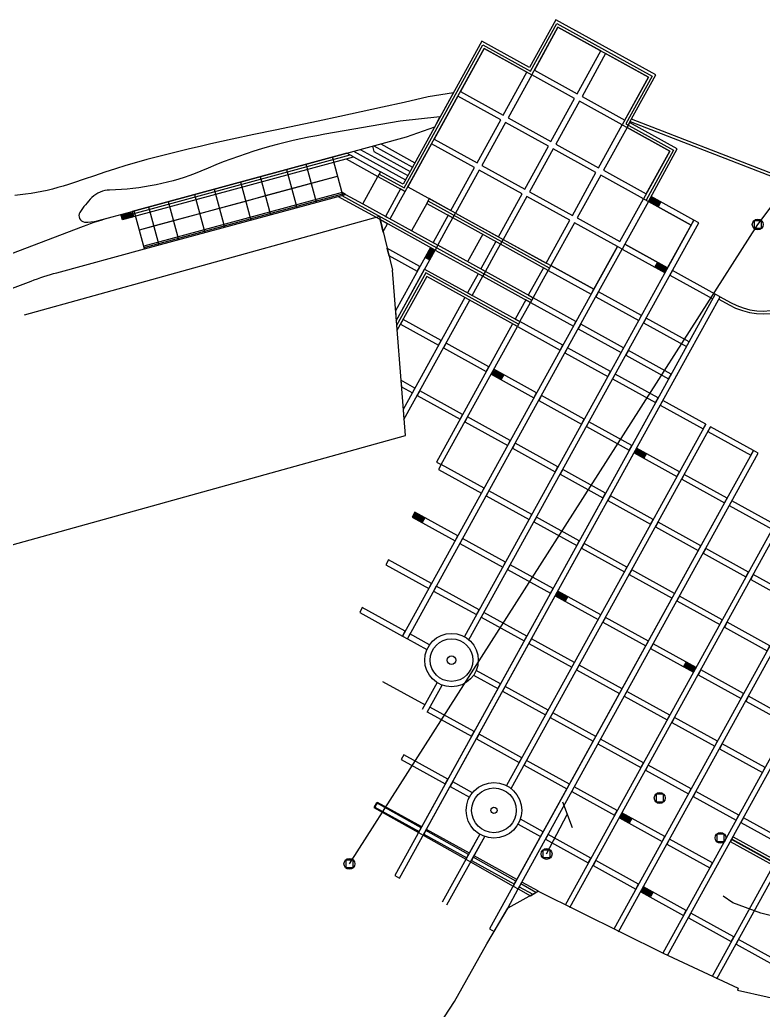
# Model space of a CAD drawing. Header units: millimetres. Extents: x 236045 to 237212, y 140405 to 140644.
# Drawn here: x 236108.5 to 236163.1, y 140560.9 to 140633.7 of the extents above; entities that cross this region are included whole.
import ezdxf

# ---------------------------------------------------------------- set-up
doc = ezdxf.new("R2010")
doc.units = ezdxf.units.MM
for name, color, linetype in [('G - Axe', 1, 'Continuous'), ('G - Div 2 - Axes murs', 231, 'Continuous'), ('G - Div 2 - Escalier', 6, 'Continuous'), ('G - Div 2 - Espace vert', 54, 'Continuous'), ('G - Div 2 - Lignes darètes', 7, 'Continuous'), ('G - Div 2 - Limite revêtement', 7, 'Continuous'), ('G - Div 2 - Mur', 1, 'Continuous'), ('G - Div 2 - Mur anti-crue', 14, 'Continuous'), ('G - Div 2 - Pot de fleurs', 31, 'Continuous'), ('G - Div 2 - Sol', 235, 'Continuous'), ('G - Impétrants - Avaloir', 4, 'Continuous'), ('G - Impétrants - CV existante', 7, 'Continuous'), ('G - Impétrants - Egout supposé', 235, 'Continuous'), ('G - Impétrants - EU', 22, 'Continuous'), ('G - Texte', 7, 'Continuous'), ('M - Fond de plan', 252, 'Continuous')]:
    doc.layers.add(name, color=color, linetype=linetype)

msp = doc.modelspace()

# ---------------------------------------------------------------- linework, layer by layer
at = {"layer": 'G - Axe'}
msp.add_lwpolyline([(236117.284, 140618.228), (236118.345, 140618.516), (236119.793, 140618.909), (236121.723, 140619.433), (236123.171, 140619.826), (236125.101, 140620.35), (236126.548, 140620.743), (236128.478, 140621.267), (236129.926, 140621.66), (236131.856, 140622.184)], dxfattribs=at)
at = {"layer": 'G - Div 2 - Axes murs'}
for points in [[(236134.912, 140622.328), (236136.751, 140621.314), (236142.545, 140631.823), (236146.048, 140629.892), (236147.979, 140633.394), (236154.985, 140629.532), (236153.054, 140626.029), (236156.557, 140624.098), (236154.529, 140620.42)], [(236116.811, 140619.395), (236132.782, 140623.731)], [(236117.637, 140616.925), (236132.31, 140620.909)], [(236132.158, 140620.764), (236146.131, 140613.059)], [(236147.435, 140615.424), (236138.503, 140620.349)], [(236138.335, 140615.074), (236136.194, 140611.19)], [(236145.166, 140611.308), (236138.335, 140615.074)], [(236188.407, 140558.221), (236160.823, 140573.43)], [(236188.412, 140558.23), (236160.828, 140573.439)]]:
    msp.add_lwpolyline(points, dxfattribs=at)
at = {"layer": 'G - Div 2 - Escalier'}
for points in [[(236134.426, 140624.384), (236134.531, 140623.998)], [(236134.524, 140624.413), (236137.367, 140622.846)], [(236135.026, 140624.547), (236137.541, 140623.161)], [(236133.028, 140624.005), (236136.846, 140621.9)], [(236133.527, 140624.141), (236137.019, 140622.215)], [(236134.531, 140623.998), (236137.193, 140622.53)], [(236132.479, 140623.441), (236134.816, 140622.153)], [(236133.034, 140623.592), (236135.009, 140622.504)]]:
    msp.add_lwpolyline(points, dxfattribs=at)
at = {"layer": 'G - Div 2 - Espace vert'}
msp.add_lwpolyline([(236107.32, 140616.264), (236113.18, 140618.502, -0.024932), (236115.274, 140619.185), (236116.759, 140619.588), (236132.531, 140623.87), (236136.919, 140625.061), (236139, 140625.808), (236140.375, 140628.301), (236138.521, 140628.003), (236136.739, 140627.597), (236135.164, 140627.244), (236133.589, 140626.898), (236132.011, 140626.56), (236130.432, 140626.227), (236127.273, 140625.567), (236125.695, 140625.232), (236124.118, 140624.892), (236122.544, 140624.541), (236121.758, 140624.361), (236120.973, 140624.178), (236120.189, 140623.99), (236119.407, 140623.796), (236118.625, 140623.596), (236117.846, 140623.388), (236117.069, 140623.172), (236116.294, 140622.948), (236115.521, 140622.712), (236114.75, 140622.466), (236113.983, 140622.209), (236113.216, 140621.948), (236112.449, 140621.691), (236112.064, 140621.567), (236111.678, 140621.448), (236111.291, 140621.336), (236110.902, 140621.23), (236110.511, 140621.133), (236110.119, 140621.045), (236109.724, 140620.967), (236109.326, 140620.902), (236108.926, 140620.847), (236108.525, 140620.796), (236108.125, 140620.744)], format="xyb", dxfattribs=at)
msp.add_lwpolyline([(236114.191, 140618.89), (236116.762, 140619.577), (236132.531, 140623.87), (236136.919, 140625.061), (236139, 140625.808), (236139.374, 140626.534), (236136.463, 140626.208), (236130.925, 140625.252, 0.062804), (236121.796, 140622.534, -0.092307), (236115.1, 140621.155, 0.19418), (236113.796, 140620.605, 0.046155), (236112.903, 140619.513, 0.517096), (236113.249, 140618.801, 0.076952)], format="xyb", close=True, dxfattribs=at)
msp.add_lwpolyline([(236114.191, 140618.89), (236116.762, 140619.577), (236132.531, 140623.87), (236136.919, 140625.061), (236139, 140625.808), (236139.374, 140626.534), (236136.463, 140626.208), (236130.925, 140625.252, 0.062804), (236121.796, 140622.534, -0.092307), (236115.1, 140621.155, 0.19418), (236113.796, 140620.605, 0.046155), (236112.903, 140619.513, 0.517096), (236113.249, 140618.801, 0.076952)], format="xyb", close=True, dxfattribs=at)
at = {"layer": 'G - Div 2 - Lignes darètes'}
for points in [[(236130.306, 140620.261), (236129.546, 140623.06)], [(236132.236, 140620.785), (236131.476, 140623.584)], [(236128.099, 140622.667), (236128.858, 140619.868)], [(236124.721, 140621.749), (236125.481, 140618.951)], [(236126.168, 140622.143), (236126.928, 140619.344)], [(236133.705, 140620.139), (236134.816, 140622.153)], [(236121.343, 140620.832), (236122.103, 140618.034)], [(236122.791, 140621.225), (236123.551, 140618.427)], [(236119.413, 140620.308), (236120.173, 140617.51)], [(236138.406, 140620.174), (236137.296, 140618.159)], [(236117.664, 140616.828), (236116.904, 140619.627)], [(236117.965, 140619.915), (236118.725, 140617.117)], [(236142.522, 140617.904), (236141.411, 140615.89)]]:
    msp.add_lwpolyline(points, dxfattribs=at)
at = {"layer": 'G - Div 2 - Limite revêtement'}
msp.add_lwpolyline([(236116.759, 140619.588), (236131.476, 140623.584)], dxfattribs=at)
for points in [[(236048.24, 140586.979), (236051.332, 140588.931), (236051.178, 140589.212), (236054.124, 140590.884), (236060.867, 140594.296, 0.115707), (236064.328, 140597.205, -0.119353), (236067.084, 140599.486), (236072.062, 140601.916), (236077.09, 140604.3), (236090.104, 140609.884), (236094.216, 140611.451), (236107.32, 140616.264), (236113.18, 140618.502, -0.024932), (236115.274, 140619.185), (236116.759, 140619.588), (236116.759, 140619.588)], [(236049.092, 140585.414), (236050.533, 140586.327, -0.021575), (236050.908, 140586.54), (236055.213, 140588.746), (236061.813, 140592.085), (236063.41, 140592.81, 0.141971), (236065.44, 140594.549), (236066.069, 140595.508, -0.134888), (236068.136, 140597.33), (236073.102, 140599.753), (236078.077, 140602.113), (236091.005, 140607.659), (236095.057, 140609.203), (236108.162, 140614.017), (236109.329, 140614.463, -0.024932), (236111.225, 140615.08), (236117.664, 140616.828)]]:
    msp.add_lwpolyline(points, format="xyb", dxfattribs=at)
at = {"layer": 'G - Div 2 - Mur'}
for points in [[(236142.624, 140631.551), (236146.127, 140629.62), (236148.058, 140633.123), (236154.713, 140629.453), (236152.782, 140625.95), (236153.132, 140625.757), (236153.325, 140626.107), (236155.257, 140629.61), (236147.901, 140633.666), (236145.969, 140630.163), (236142.467, 140632.095), (236136.673, 140621.586), (236135.009, 140622.504), (236134.816, 140622.153), (236136.83, 140621.043)], [(236156.285, 140624.019), (236154.354, 140620.516), (236154.704, 140620.323), (236156.828, 140624.176), (236153.325, 140626.107), (236153.132, 140625.757)], [(236133.034, 140623.592), (236132.531, 140623.87), (236116.759, 140619.588), (236116.864, 140619.202)], [(236132.436, 140620.839), (236132.184, 140620.978), (236117.611, 140617.021), (236117.664, 140616.828)], [(236138.406, 140620.174), (236140.333, 140619.111), (236140.526, 140619.462), (236138.599, 140620.524)], [(236140.526, 140619.462), (236144.029, 140617.53), (236143.835, 140617.18), (236140.333, 140619.111)], [(236139.222, 140617.097), (236139.029, 140616.747), (236142.532, 140614.816), (236142.725, 140615.166)], [(236144.029, 140617.53), (236147.531, 140615.599), (236147.338, 140615.249), (236143.835, 140617.18)], [(236146.035, 140612.884), (236146.228, 140613.235), (236142.725, 140615.166), (236142.532, 140614.816)]]:
    msp.add_lwpolyline(points, close=True, dxfattribs=at)
for points in [[(236132.436, 140620.839), (236133.705, 140620.139), (236139.222, 140617.097)], [(236134.713, 140619.127), (236131.88, 140620.688)], [(236139.029, 140616.747), (236134.713, 140619.127)], [(236136.165, 140611.553), (236138.256, 140615.346), (236145.262, 140611.483), (236145.069, 140611.133), (236138.414, 140614.802), (236136.222, 140610.827)], [(236188.316, 140558.055), (236160.731, 140573.264), (236160.924, 140573.614), (236188.509, 140558.405)]]:
    msp.add_lwpolyline(points, dxfattribs=at)
at = {"layer": 'G - Div 2 - Mur anti-crue'}
msp.add_lwpolyline([(236153.373, 140626.194), (236173.609, 140618.35), (236174.516, 140617.694), (236179.831, 140620.685), (236178.723, 140622.24), (236178.56, 140622.124), (236179.539, 140620.75), (236174.529, 140617.931), (236173.705, 140618.527), (236153.47, 140626.37)], dxfattribs=at)
at = {"layer": 'G - Div 2 - Pot de fleurs'}
for points in [[(236142.195, 140586.612, -1), (236138.266, 140586.612, -1)], [(236141.795, 140586.612, -1), (236138.666, 140586.612, -1)], [(236140.548, 140586.612, -1), (236139.912, 140586.612, -1)], [(236145.393, 140575.568, -1), (236141.306, 140575.568, -1)], [(236144.993, 140575.568, -1), (236141.706, 140575.568, -1)], [(236143.583, 140575.568, -1), (236143.116, 140575.568, -1)]]:
    msp.add_lwpolyline(points, format="xyb", close=True, dxfattribs=at)
at = {"layer": 'G - Div 2 - Sol'}
for points in [[(236148.058, 140633.123), (236146.32, 140629.97), (236149.472, 140628.232), (236151.211, 140631.385)], [(236142.624, 140631.551), (236140.886, 140628.399), (236144.038, 140626.66), (236145.776, 140629.813)], [(236151.561, 140631.191), (236149.823, 140628.039), (236152.975, 140626.301), (236154.713, 140629.453)], [(236146.127, 140629.62), (236144.388, 140626.467), (236147.541, 140624.729), (236149.279, 140627.882)], [(236140.692, 140628.048), (236138.954, 140624.896), (236142.107, 140623.158), (236143.845, 140626.31)], [(236149.629, 140627.689), (236147.891, 140624.536), (236151.044, 140622.798), (236152.782, 140625.95)], [(236144.195, 140626.117), (236142.457, 140622.964), (236145.61, 140621.226), (236147.348, 140624.379)], [(236153.132, 140625.757), (236151.394, 140622.605), (236154.547, 140620.866), (236156.285, 140624.019)], [(236138.761, 140624.546), (236137.023, 140621.393), (236140.175, 140619.655), (236141.914, 140622.807)], [(236147.698, 140624.186), (236145.96, 140621.033), (236149.112, 140619.295), (236150.851, 140622.447)], [(236142.264, 140622.614), (236140.526, 140619.462), (236143.678, 140617.723), (236145.417, 140620.876)], [(236151.201, 140622.254), (236149.463, 140619.102), (236152.615, 140617.364), (236154.354, 140620.516)], [(236145.767, 140620.683), (236144.029, 140617.53), (236147.181, 140615.792), (236148.919, 140618.945)], [(236154.704, 140620.323), (236152.966, 140617.17), (236156.118, 140615.432), (236157.856, 140618.585)], [(236157.856, 140618.585), (236158.05, 140618.935), (236154.897, 140620.673), (236154.704, 140620.323)], [(236157.856, 140618.585), (236158.05, 140618.935), (236154.897, 140620.673), (236154.704, 140620.323)], [(236149.27, 140618.751), (236147.531, 140615.599), (236150.684, 140613.861), (236152.422, 140617.013)], [(236149.27, 140618.751), (236147.531, 140615.599), (236150.684, 140613.861), (236152.422, 140617.013)], [(236155.925, 140615.082), (236156.118, 140615.432), (236152.966, 140617.17), (236152.772, 140616.82)], [(236155.925, 140615.082), (236156.118, 140615.432), (236152.966, 140617.17), (236152.772, 140616.82)], [(236137.713, 140615.189), (236137.906, 140615.539), (236135.482, 140616.875), (236135.611, 140616.348)], [(236137.713, 140615.189), (236137.906, 140615.539), (236135.482, 140616.875), (236135.611, 140616.348)], [(236150.491, 140613.51), (236150.684, 140613.861), (236147.531, 140615.599), (236147.338, 140615.249)], [(236150.491, 140613.51), (236150.684, 140613.861), (236147.531, 140615.599), (236147.338, 140615.249)], [(236159.428, 140613.151), (236159.621, 140613.501), (236156.468, 140615.239), (236156.275, 140614.889)], [(236159.428, 140613.151), (236159.621, 140613.501), (236156.468, 140615.239), (236156.275, 140614.889)], [(236153.994, 140611.579), (236154.187, 140611.929), (236151.034, 140613.668), (236150.841, 140613.317)], [(236153.994, 140611.579), (236154.187, 140611.929), (236151.034, 140613.668), (236150.841, 140613.317)], [(236149.187, 140611.146), (236149.38, 140611.496), (236146.228, 140613.235), (236146.035, 140612.884)], [(236149.187, 140611.146), (236149.38, 140611.496), (236146.228, 140613.235), (236146.035, 140612.884)], [(236139.284, 140609.754), (236139.478, 140610.105), (236136.675, 140611.65), (236136.482, 140611.3)], [(236139.284, 140609.754), (236139.478, 140610.105), (236136.675, 140611.65), (236136.482, 140611.3)], [(236148.222, 140609.395), (236148.415, 140609.745), (236145.262, 140611.483), (236145.069, 140611.133)], [(236148.222, 140609.395), (236148.415, 140609.745), (236145.262, 140611.483), (236145.069, 140611.133)], [(236152.69, 140609.215), (236152.883, 140609.565), (236149.731, 140611.303), (236149.537, 140610.953)], [(236152.69, 140609.215), (236152.883, 140609.565), (236149.731, 140611.303), (236149.537, 140610.953)], [(236157.497, 140609.648), (236157.69, 140609.998), (236154.537, 140611.736), (236154.344, 140611.386)], [(236157.497, 140609.648), (236157.69, 140609.998), (236154.537, 140611.736), (236154.344, 140611.386)], [(236142.787, 140607.823), (236142.98, 140608.173), (236139.828, 140609.912), (236139.635, 140609.561)], [(236142.787, 140607.823), (236142.98, 140608.173), (236139.828, 140609.912), (236139.635, 140609.561)], [(236151.724, 140607.463), (236151.917, 140607.814), (236148.765, 140609.552), (236148.572, 140609.201)], [(236151.724, 140607.463), (236151.917, 140607.814), (236148.765, 140609.552), (236148.572, 140609.201)], [(236156.193, 140607.283), (236156.386, 140607.634), (236153.233, 140609.372), (236153.04, 140609.022)], [(236156.193, 140607.283), (236156.386, 140607.634), (236153.233, 140609.372), (236153.04, 140609.022)], [(236146.29, 140605.892), (236146.483, 140606.242), (236143.331, 140607.98), (236143.138, 140607.63)], [(236146.29, 140605.892), (236146.483, 140606.242), (236143.331, 140607.98), (236143.138, 140607.63)], [(236137.353, 140606.252), (236137.546, 140606.602), (236136.506, 140607.175), (236136.543, 140606.698)], [(236137.353, 140606.252), (236137.546, 140606.602), (236136.506, 140607.175), (236136.543, 140606.698)], [(236155.227, 140605.532), (236155.42, 140605.882), (236152.268, 140607.62), (236152.075, 140607.27)], [(236155.227, 140605.532), (236155.42, 140605.882), (236152.268, 140607.62), (236152.075, 140607.27)], [(236140.856, 140604.32), (236141.049, 140604.671), (236137.897, 140606.409), (236137.703, 140606.058)], [(236140.856, 140604.32), (236141.049, 140604.671), (236137.897, 140606.409), (236137.703, 140606.058)], [(236149.793, 140603.96), (236149.986, 140604.311), (236146.834, 140606.049), (236146.64, 140605.699)], [(236149.793, 140603.96), (236149.986, 140604.311), (236146.834, 140606.049), (236146.64, 140605.699)], [(236158.73, 140603.601), (236158.923, 140603.951), (236155.771, 140605.689), (236155.577, 140605.339)], [(236158.73, 140603.601), (236158.923, 140603.951), (236155.771, 140605.689), (236155.577, 140605.339)], [(236144.359, 140602.389), (236144.552, 140602.739), (236141.399, 140604.477), (236141.206, 140604.127)], [(236144.359, 140602.389), (236144.552, 140602.739), (236141.399, 140604.477), (236141.206, 140604.127)], [(236153.296, 140602.029), (236153.489, 140602.379), (236150.336, 140604.118), (236150.143, 140603.767)], [(236153.296, 140602.029), (236153.489, 140602.379), (236150.336, 140604.118), (236150.143, 140603.767)], [(236162.233, 140601.669), (236162.426, 140602.019), (236159.273, 140603.758), (236159.08, 140603.407)], [(236162.233, 140601.669), (236162.426, 140602.019), (236159.273, 140603.758), (236159.08, 140603.407)], [(236147.862, 140600.458), (236148.055, 140600.808), (236144.902, 140602.546), (236144.709, 140602.196)], [(236147.862, 140600.458), (236148.055, 140600.808), (236144.902, 140602.546), (236144.709, 140602.196)], [(236156.799, 140600.098), (236156.992, 140600.448), (236153.839, 140602.186), (236153.646, 140601.836)], [(236156.799, 140600.098), (236156.992, 140600.448), (236153.839, 140602.186), (236153.646, 140601.836)], [(236142.427, 140598.886), (236142.621, 140599.236), (236139.468, 140600.975), (236139.275, 140600.624)], [(236142.427, 140598.886), (236142.621, 140599.236), (236139.468, 140600.975), (236139.275, 140600.624)], [(236151.364, 140598.526), (236151.558, 140598.877), (236148.405, 140600.615), (236148.212, 140600.264)], [(236151.364, 140598.526), (236151.558, 140598.877), (236148.405, 140600.615), (236148.212, 140600.264)], [(236160.302, 140598.166), (236160.495, 140598.517), (236157.342, 140600.255), (236157.149, 140599.905)], [(236160.302, 140598.166), (236160.495, 140598.517), (236157.342, 140600.255), (236157.149, 140599.905)], [(236145.93, 140596.955), (236146.123, 140597.305), (236142.971, 140599.043), (236142.778, 140598.693)], [(236145.93, 140596.955), (236146.123, 140597.305), (236142.971, 140599.043), (236142.778, 140598.693)], [(236154.867, 140596.595), (236155.06, 140596.945), (236151.908, 140598.683), (236151.715, 140598.333)], [(236154.867, 140596.595), (236155.06, 140596.945), (236151.908, 140598.683), (236151.715, 140598.333)], [(236163.804, 140596.235), (236163.997, 140596.585), (236160.845, 140598.324), (236160.652, 140597.973)], [(236163.804, 140596.235), (236163.997, 140596.585), (236160.845, 140598.324), (236160.652, 140597.973)], [(236140.496, 140595.383), (236140.689, 140595.734), (236137.537, 140597.472), (236137.344, 140597.121)], [(236140.496, 140595.383), (236140.689, 140595.734), (236137.537, 140597.472), (236137.344, 140597.121)], [(236149.433, 140595.023), (236149.626, 140595.374), (236146.474, 140597.112), (236146.281, 140596.762)], [(236149.433, 140595.023), (236149.626, 140595.374), (236146.474, 140597.112), (236146.281, 140596.762)], [(236158.37, 140594.664), (236158.563, 140595.014), (236155.411, 140596.752), (236155.218, 140596.402)], [(236158.37, 140594.664), (236158.563, 140595.014), (236155.411, 140596.752), (236155.218, 140596.402)], [(236143.999, 140593.452), (236144.192, 140593.802), (236141.04, 140595.54), (236140.846, 140595.19)], [(236143.999, 140593.452), (236144.192, 140593.802), (236141.04, 140595.54), (236140.846, 140595.19)], [(236152.936, 140593.092), (236153.129, 140593.442), (236149.977, 140595.181), (236149.783, 140594.83)], [(236152.936, 140593.092), (236153.129, 140593.442), (236149.977, 140595.181), (236149.783, 140594.83)], [(236161.873, 140592.732), (236162.066, 140593.082), (236158.914, 140594.821), (236158.72, 140594.47)], [(236161.873, 140592.732), (236162.066, 140593.082), (236158.914, 140594.821), (236158.72, 140594.47)], [(236138.565, 140591.88), (236138.758, 140592.231), (236135.605, 140593.969), (236135.412, 140593.619)], [(236138.565, 140591.88), (236138.758, 140592.231), (236135.605, 140593.969), (236135.412, 140593.619)], [(236147.502, 140591.521), (236147.695, 140591.871), (236144.542, 140593.609), (236144.349, 140593.259)], [(236147.502, 140591.521), (236147.695, 140591.871), (236144.542, 140593.609), (236144.349, 140593.259)], [(236156.439, 140591.161), (236156.632, 140591.511), (236153.479, 140593.249), (236153.286, 140592.899)], [(236156.439, 140591.161), (236156.632, 140591.511), (236153.479, 140593.249), (236153.286, 140592.899)], [(236165.376, 140590.801), (236165.569, 140591.151), (236162.416, 140592.889), (236162.223, 140592.539)], [(236165.376, 140590.801), (236165.569, 140591.151), (236162.416, 140592.889), (236162.223, 140592.539)], [(236142.068, 140589.949), (236142.261, 140590.299), (236139.108, 140592.038), (236138.915, 140591.687)], [(236142.068, 140589.949), (236142.261, 140590.299), (236139.108, 140592.038), (236138.915, 140591.687)], [(236151.005, 140589.589), (236151.198, 140589.939), (236148.045, 140591.678), (236147.852, 140591.327)], [(236151.005, 140589.589), (236151.198, 140589.939), (236148.045, 140591.678), (236147.852, 140591.327)], [(236159.942, 140589.229), (236160.135, 140589.58), (236156.982, 140591.318), (236156.789, 140590.968)], [(236159.942, 140589.229), (236160.135, 140589.58), (236156.982, 140591.318), (236156.789, 140590.968)], [(236136.633, 140588.378), (236136.827, 140588.728), (236133.674, 140590.466), (236133.481, 140590.116)], [(236136.633, 140588.378), (236136.827, 140588.728), (236133.674, 140590.466), (236133.481, 140590.116)], [(236145.57, 140588.018), (236145.764, 140588.368), (236142.611, 140590.106), (236142.418, 140589.756)], [(236145.57, 140588.018), (236145.764, 140588.368), (236142.611, 140590.106), (236142.418, 140589.756)], [(236154.507, 140587.658), (236154.701, 140588.008), (236151.548, 140589.746), (236151.355, 140589.396)], [(236154.507, 140587.658), (236154.701, 140588.008), (236151.548, 140589.746), (236151.355, 140589.396)], [(236163.445, 140587.298), (236163.638, 140587.648), (236160.485, 140589.386), (236160.292, 140589.036)], [(236163.445, 140587.298), (236163.638, 140587.648), (236160.485, 140589.386), (236160.292, 140589.036)], [(236149.073, 140586.086), (236149.266, 140586.437), (236146.114, 140588.175), (236145.921, 140587.825)], [(236149.073, 140586.086), (236149.266, 140586.437), (236146.114, 140588.175), (236145.921, 140587.825)], [(236158.01, 140585.727), (236158.203, 140586.077), (236155.051, 140587.815), (236154.858, 140587.465)], [(236158.01, 140585.727), (236158.203, 140586.077), (236155.051, 140587.815), (236154.858, 140587.465)], [(236152.576, 140584.155), (236152.769, 140584.505), (236149.617, 140586.244), (236149.424, 140585.893)], [(236152.576, 140584.155), (236152.769, 140584.505), (236149.617, 140586.244), (236149.424, 140585.893)], [(236161.513, 140583.795), (236161.706, 140584.145), (236158.554, 140585.884), (236158.361, 140585.533)], [(236161.513, 140583.795), (236161.706, 140584.145), (236158.554, 140585.884), (236158.361, 140585.533)], [(236147.142, 140582.584), (236147.335, 140582.934), (236144.183, 140584.672), (236143.989, 140584.322)], [(236147.142, 140582.584), (236147.335, 140582.934), (236144.183, 140584.672), (236143.989, 140584.322)], [(236156.079, 140582.224), (236156.272, 140582.574), (236153.12, 140584.312), (236152.926, 140583.962)], [(236156.079, 140582.224), (236156.272, 140582.574), (236153.12, 140584.312), (236152.926, 140583.962)], [(236165.016, 140581.864), (236165.209, 140582.214), (236162.057, 140583.952), (236161.863, 140583.602)], [(236165.016, 140581.864), (236165.209, 140582.214), (236162.057, 140583.952), (236161.863, 140583.602)], [(236150.645, 140580.652), (236150.838, 140581.002), (236147.685, 140582.741), (236147.492, 140582.39)], [(236150.645, 140580.652), (236150.838, 140581.002), (236147.685, 140582.741), (236147.492, 140582.39)], [(236159.582, 140580.292), (236159.775, 140580.643), (236156.622, 140582.381), (236156.429, 140582.031)], [(236159.582, 140580.292), (236159.775, 140580.643), (236156.622, 140582.381), (236156.429, 140582.031)], [(236145.211, 140579.081), (236145.404, 140579.431), (236142.251, 140581.169), (236142.058, 140580.819)], [(236145.211, 140579.081), (236145.404, 140579.431), (236142.251, 140581.169), (236142.058, 140580.819)], [(236154.148, 140578.721), (236154.341, 140579.071), (236151.188, 140580.809), (236150.995, 140580.459)], [(236154.148, 140578.721), (236154.341, 140579.071), (236151.188, 140580.809), (236150.995, 140580.459)], [(236163.085, 140578.361), (236163.278, 140578.711), (236160.125, 140580.449), (236159.932, 140580.099)], [(236163.085, 140578.361), (236163.278, 140578.711), (236160.125, 140580.449), (236159.932, 140580.099)], [(236148.713, 140577.149), (236148.907, 140577.5), (236145.754, 140579.238), (236145.561, 140578.888)], [(236148.713, 140577.149), (236148.907, 140577.5), (236145.754, 140579.238), (236145.561, 140578.888)], [(236157.65, 140576.789), (236157.844, 140577.14), (236154.691, 140578.878), (236154.498, 140578.528)], [(236157.65, 140576.789), (236157.844, 140577.14), (236154.691, 140578.878), (236154.498, 140578.528)], [(236152.216, 140575.218), (236152.409, 140575.568), (236149.257, 140577.306), (236149.064, 140576.956)], [(236152.216, 140575.218), (236152.409, 140575.568), (236149.257, 140577.306), (236149.064, 140576.956)], [(236161.153, 140574.858), (236161.346, 140575.208), (236158.194, 140576.947), (236158.001, 140576.596)], [(236161.153, 140574.858), (236161.346, 140575.208), (236158.194, 140576.947), (236158.001, 140576.596)], [(236155.719, 140573.287), (236155.912, 140573.637), (236152.76, 140575.375), (236152.567, 140575.025)], [(236155.719, 140573.287), (236155.912, 140573.637), (236152.76, 140575.375), (236152.567, 140575.025)], [(236164.656, 140572.927), (236164.849, 140573.277), (236161.697, 140575.015), (236161.504, 140574.665)], [(236164.656, 140572.927), (236164.849, 140573.277), (236161.697, 140575.015), (236161.504, 140574.665)], [(236141.287, 140571.971), (236141.483, 140572.32), (236138.348, 140574.09), (236138.152, 140573.741)], [(236150.285, 140571.715), (236150.478, 140572.065), (236147.326, 140573.804), (236147.132, 140573.453)], [(236150.285, 140571.715), (236150.478, 140572.065), (236147.326, 140573.804), (236147.132, 140573.453)], [(236159.222, 140571.355), (236159.415, 140571.706), (236156.263, 140573.444), (236156.069, 140573.093)], [(236159.222, 140571.355), (236159.415, 140571.706), (236156.263, 140573.444), (236156.069, 140573.093)], [(236144.77, 140570.005), (236144.966, 140570.353), (236141.831, 140572.123), (236141.635, 140571.775)], [(236153.788, 140569.784), (236153.981, 140570.134), (236150.828, 140571.872), (236150.635, 140571.522)], [(236153.788, 140569.784), (236153.981, 140570.134), (236150.828, 140571.872), (236150.635, 140571.522)], [(236145.315, 140570.156), (236145.118, 140569.808), (236146.027, 140569.295), (236146.435, 140569.524)], [(236157.291, 140567.852), (236157.484, 140568.203), (236154.331, 140569.941), (236154.138, 140569.591)], [(236157.291, 140567.852), (236157.484, 140568.203), (236154.331, 140569.941), (236154.138, 140569.591)], [(236160.793, 140565.921), (236160.987, 140566.271), (236157.834, 140568.01), (236157.641, 140567.659)], [(236160.793, 140565.921), (236160.987, 140566.271), (236157.834, 140568.01), (236157.641, 140567.659)]]:
    msp.add_lwpolyline(points, close=True, dxfattribs=at)
for points in [[(236149.472, 140628.232), (236151.211, 140631.385)], [(236151.561, 140631.191), (236149.823, 140628.039)], [(236149.279, 140627.882), (236146.127, 140629.62)], [(236146.32, 140629.97), (236149.472, 140628.232)], [(236140.886, 140628.399), (236144.038, 140626.66)], [(236149.823, 140628.039), (236152.975, 140626.301)], [(236147.541, 140624.729), (236149.279, 140627.882)], [(236149.629, 140627.689), (236147.891, 140624.536)], [(236152.782, 140625.95), (236149.629, 140627.689)], [(236151.044, 140622.798), (236152.782, 140625.95)], [(236153.132, 140625.757), (236151.394, 140622.605)], [(236147.891, 140624.536), (236151.044, 140622.798)], [(236150.851, 140622.447), (236147.698, 140624.186)], [(236149.112, 140619.295), (236150.851, 140622.447)], [(236151.201, 140622.254), (236149.463, 140619.102)], [(236154.354, 140620.516), (236151.201, 140622.254)], [(236151.394, 140622.605), (236154.547, 140620.866)], [(236136.479, 140621.236), (236135.369, 140619.222)], [(236136.479, 140621.236), (236135.369, 140619.222)], [(236136.83, 140621.043), (236136.479, 140621.236)], [(236136.83, 140621.043), (236136.479, 140621.236)], [(236136.492, 140620.43), (236136.83, 140621.043)], [(236136.492, 140620.43), (236136.83, 140621.043)], [(236145.96, 140621.033), (236149.112, 140619.295)], [(236135.719, 140619.029), (236136.492, 140620.43)], [(236135.719, 140619.029), (236136.492, 140620.43)], [(236139.982, 140619.305), (236138.872, 140617.29)], [(236139.982, 140619.305), (236138.872, 140617.29)], [(236140.333, 140619.111), (236139.982, 140619.305)], [(236140.333, 140619.111), (236139.982, 140619.305)], [(236135.526, 140618.678), (236134.968, 140618.986)], [(236134.968, 140618.986), (236135.191, 140618.07)], [(236135.526, 140618.678), (236134.968, 140618.986)], [(236134.968, 140618.986), (236135.191, 140618.07)], [(236135.191, 140618.07), (236135.526, 140618.678)], [(236135.191, 140618.07), (236135.526, 140618.678)], [(236135.369, 140619.222), (236135.719, 140619.029)], [(236135.369, 140619.222), (236135.719, 140619.029)], [(236139.995, 140618.498), (236140.333, 140619.111)], [(236139.995, 140618.498), (236140.333, 140619.111)], [(236147.181, 140615.792), (236148.919, 140618.945)], [(236158.05, 140618.935), (236152.111, 140608.164)], [(236158.05, 140618.935), (236152.111, 140608.164)], [(236154.199, 140611.123), (236158.4, 140618.742)], [(236154.199, 140611.123), (236158.4, 140618.742)], [(236158.4, 140618.742), (236158.05, 140618.935)], [(236158.4, 140618.742), (236158.05, 140618.935)], [(236139.222, 140617.097), (236139.995, 140618.498)], [(236139.222, 140617.097), (236139.995, 140618.498)], [(236138.872, 140617.29), (236139.222, 140617.097)], [(236138.872, 140617.29), (236139.222, 140617.097)], [(236143.485, 140617.373), (236142.375, 140615.359)], [(236143.485, 140617.373), (236142.375, 140615.359)], [(236143.835, 140617.18), (236143.485, 140617.373)], [(236143.835, 140617.18), (236143.485, 140617.373)], [(236143.497, 140616.567), (236143.835, 140617.18)], [(236143.497, 140616.567), (236143.835, 140617.18)], [(236138.679, 140616.94), (236136.109, 140612.279)], [(236138.679, 140616.94), (236136.109, 140612.279)], [(236136.165, 140611.553), (236139.029, 140616.747)], [(236136.165, 140611.553), (236139.029, 140616.747)], [(236139.029, 140616.747), (236138.679, 140616.94)], [(236139.029, 140616.747), (236138.679, 140616.94)], [(236142.725, 140615.166), (236143.497, 140616.567)], [(236142.725, 140615.166), (236143.497, 140616.567)], [(236152.422, 140617.013), (236148.608, 140610.095)], [(236152.422, 140617.013), (236148.608, 140610.095)], [(236150.696, 140613.055), (236152.772, 140616.82)], [(236150.696, 140613.055), (236152.772, 140616.82)], [(236152.772, 140616.82), (236152.422, 140617.013)], [(236152.772, 140616.82), (236152.422, 140617.013)], [(236142.181, 140615.009), (236141.409, 140613.608)], [(236142.181, 140615.009), (236141.409, 140613.608)], [(236142.532, 140614.816), (236142.181, 140615.009)], [(236142.532, 140614.816), (236142.181, 140615.009)], [(236142.375, 140615.359), (236142.725, 140615.166)], [(236142.375, 140615.359), (236142.725, 140615.166)], [(236146.988, 140615.442), (236145.877, 140613.428)], [(236146.988, 140615.442), (236145.877, 140613.428)], [(236147.338, 140615.249), (236146.988, 140615.442)], [(236147.338, 140615.249), (236146.988, 140615.442)], [(236147, 140614.636), (236147.338, 140615.249)], [(236147, 140614.636), (236147.338, 140615.249)], [(236141.759, 140613.414), (236142.532, 140614.816)], [(236141.759, 140613.414), (236142.532, 140614.816)], [(236146.228, 140613.235), (236147, 140614.636)], [(236146.228, 140613.235), (236147, 140614.636)], [(236141.409, 140613.608), (236141.759, 140613.414)], [(236141.409, 140613.608), (236141.759, 140613.414)], [(236159.621, 140613.501), (236155.613, 140606.232)], [(236159.621, 140613.501), (236155.613, 140606.232)], [(236159.971, 140613.308), (236159.621, 140613.501)], [(236159.971, 140613.308), (236159.621, 140613.501)], [(236141.216, 140613.257), (236136.674, 140605.02)], [(236141.216, 140613.257), (236136.674, 140605.02)], [(236136.731, 140604.294), (236141.566, 140613.064)], [(236136.731, 140604.294), (236141.566, 140613.064)], [(236136.984, 140588.184), (236150.696, 140613.055)], [(236136.984, 140588.184), (236150.696, 140613.055)], [(236141.566, 140613.064), (236141.216, 140613.257)], [(236141.566, 140613.064), (236141.216, 140613.257)], [(236145.684, 140613.077), (236144.912, 140611.676)], [(236145.684, 140613.077), (236144.912, 140611.676)], [(236145.262, 140611.483), (236146.035, 140612.884)], [(236145.262, 140611.483), (236146.035, 140612.884)], [(236146.035, 140612.884), (236145.684, 140613.077)], [(236146.035, 140612.884), (236145.684, 140613.077)], [(236145.877, 140613.428), (236146.228, 140613.235)], [(236145.877, 140613.428), (236146.228, 140613.235)], [(236157.702, 140609.192), (236159.971, 140613.308)], [(236157.702, 140609.192), (236159.971, 140613.308)], [(236159.875, 140613.133), (236160.641, 140612.71)], [(236159.971, 140613.308), (236160.737, 140612.886)], [(236160.641, 140612.71), (236161.116, 140612.479), (236161.612, 140612.297), (236162.124, 140612.167), (236162.646, 140612.089), (236163.174, 140612.064), (236163.702, 140612.093), (236164.224, 140612.176), (236164.734, 140612.311), (236165.229, 140612.497), (236165.702, 140612.733)], [(236160.737, 140612.886), (236161.194, 140612.663), (236161.671, 140612.488), (236162.163, 140612.363), (236162.666, 140612.288), (236163.173, 140612.264), (236163.681, 140612.292), (236164.182, 140612.372), (236164.674, 140612.501), (236165.149, 140612.68), (236165.604, 140612.907)], [(236136.109, 140612.279), (236136.165, 140611.553)], [(236136.109, 140612.279), (236136.165, 140611.553)], [(236144.719, 140611.326), (236139.118, 140601.168)], [(236144.719, 140611.326), (236139.118, 140601.168)], [(236145.069, 140611.133), (236144.719, 140611.326)], [(236145.069, 140611.133), (236144.719, 140611.326)], [(236144.912, 140611.676), (236145.262, 140611.483)], [(236144.912, 140611.676), (236145.262, 140611.483)], [(236139.468, 140600.975), (236145.069, 140611.133)], [(236139.468, 140600.975), (236145.069, 140611.133)], [(236141.508, 140588.105), (236154.199, 140611.123)], [(236141.508, 140588.105), (236154.199, 140611.123)], [(236148.608, 140610.095), (236136.633, 140588.378)], [(236148.608, 140610.095), (236136.633, 140588.378)], [(236136.41, 140570.576), (236157.702, 140609.192)], [(236138.151, 140573.742), (236157.702, 140609.192)], [(236152.111, 140608.164), (236141.177, 140588.334)], [(236152.111, 140608.164), (236141.177, 140588.334)], [(236155.613, 140606.232), (236136.062, 140570.772)], [(236155.613, 140606.232), (236137.806, 140573.936)], [(236136.674, 140605.02), (236136.731, 140604.294)], [(236136.674, 140605.02), (236136.731, 140604.294)], [(236158.923, 140603.951), (236144.278, 140577.389)], [(236158.923, 140603.951), (236144.278, 140577.389)], [(236144.615, 140577.172), (236159.273, 140603.758)], [(236144.615, 140577.172), (236159.273, 140603.758)], [(236145.12, 140569.807), (236162.776, 140601.826)], [(236145.12, 140569.807), (236162.776, 140601.826)], [(236162.426, 140602.019), (236160.688, 140598.867)], [(236162.426, 140602.019), (236160.688, 140598.867)], [(236162.776, 140601.826), (236162.426, 140602.019)], [(236162.776, 140601.826), (236162.426, 140602.019)], [(236139.118, 140601.168), (236139.468, 140600.975)], [(236139.118, 140601.168), (236139.468, 140600.975)], [(236160.688, 140598.867), (236143.035, 140566.851)], [(236160.688, 140598.867), (236144.773, 140570.003)], [(236163.997, 140596.585), (236148.573, 140568.611)], [(236163.997, 140596.585), (236148.573, 140568.611)], [(236148.932, 140568.433), (236164.348, 140596.392)], [(236148.932, 140568.433), (236164.348, 140596.392)], [(236167.5, 140594.654), (236152.165, 140566.84)], [(236167.5, 140594.654), (236152.165, 140566.84)], [(236152.515, 140566.647), (236167.851, 140594.461)], [(236152.515, 140566.647), (236167.851, 140594.461)], [(236171.003, 140592.723), (236155.756, 140565.069)], [(236171.003, 140592.723), (236155.756, 140565.069)], [(236171.003, 140592.723), (236155.756, 140565.069)], [(236156.119, 140564.898), (236171.353, 140592.529)], [(236156.119, 140564.898), (236171.353, 140592.529)], [(236136.633, 140588.378), (236136.984, 140588.184)], [(236136.633, 140588.378), (236136.984, 140588.184)], [(236137.177, 140588.535), (236136.984, 140588.184)], [(236137.177, 140588.535), (236136.984, 140588.184)], [(236136.984, 140588.184), (236138.426, 140587.389)], [(236136.984, 140588.184), (236138.426, 140587.389)], [(236138.621, 140587.739), (236137.177, 140588.535)], [(236138.621, 140587.739), (236137.177, 140588.535)], [(236143.832, 140584.865), (236142.042, 140585.852)], [(236143.832, 140584.865), (236142.042, 140585.852)], [(236141.851, 140585.501), (236143.639, 140584.515)], [(236141.851, 140585.501), (236143.639, 140584.515)], [(236135.166, 140585.049), (236138.284, 140583.33)], [(236139.178, 140584.953), (236138.085, 140582.971)], [(236138.436, 140582.778), (236139.536, 140584.774)], [(236138.436, 140582.778), (236139.536, 140584.774)], [(236138.436, 140582.778), (236139.536, 140584.774)], [(236143.639, 140584.515), (236143.832, 140584.865)], [(236143.639, 140584.515), (236143.832, 140584.865)], [(236138.645, 140583.158), (236138.452, 140582.807)], [(236138.645, 140583.158), (236138.452, 140582.807)], [(236141.901, 140581.362), (236138.645, 140583.158)], [(236141.901, 140581.362), (236138.645, 140583.158)], [(236138.452, 140582.807), (236141.708, 140581.012)], [(236138.452, 140582.807), (236141.708, 140581.012)], [(236141.708, 140581.012), (236141.901, 140581.362)], [(236141.708, 140581.012), (236141.901, 140581.362)], [(236136.715, 140579.654), (236136.518, 140579.306)], [(236136.715, 140579.654), (236136.518, 140579.306)], [(236136.518, 140579.306), (236139.776, 140577.509)], [(236136.518, 140579.306), (236139.776, 140577.509)], [(236139.97, 140577.859), (236136.715, 140579.654)], [(236139.97, 140577.859), (236136.715, 140579.654)], [(236139.776, 140577.509), (236139.97, 140577.859)], [(236139.776, 140577.509), (236139.97, 140577.859)], [(236140.32, 140577.666), (236140.127, 140577.316)], [(236140.32, 140577.666), (236140.127, 140577.316)], [(236140.127, 140577.316), (236141.548, 140576.533)], [(236140.127, 140577.316), (236141.548, 140576.533)], [(236141.771, 140576.866), (236140.32, 140577.666)], [(236141.771, 140576.866), (236140.32, 140577.666)], [(236134.721, 140576.132), (236134.526, 140575.789)], [(236134.526, 140575.789), (236137.802, 140573.939)], [(236134.783, 140576.151), (236134.587, 140575.803)], [(236134.587, 140575.803), (236137.845, 140574.006)], [(236137.999, 140574.287), (236134.721, 140576.132)], [(236138.038, 140574.357), (236134.783, 140576.151)], [(236146.975, 140573.997), (236145.29, 140574.926)], [(236146.975, 140573.997), (236145.29, 140574.926)], [(236137.802, 140573.939), (236137.999, 140574.287)], [(236137.845, 140574.006), (236138.038, 140574.357)], [(236138.388, 140574.163), (236138.195, 140573.813)], [(236141.541, 140572.425), (236138.388, 140574.163)], [(236145.127, 140574.559), (236146.782, 140573.646)], [(236145.127, 140574.559), (236146.782, 140573.646)], [(236137.806, 140573.936), (236138.151, 140573.742)], [(236138.195, 140573.813), (236141.348, 140572.075)], [(236142.305, 140573.811), (236139.548, 140568.811)], [(236139.897, 140568.615), (236142.668, 140573.641)], [(236142.305, 140573.811), (236141.286, 140571.972)], [(236141.638, 140571.773), (236142.668, 140573.641)], [(236146.782, 140573.646), (236146.975, 140573.997)], [(236146.782, 140573.646), (236146.975, 140573.997)], [(236141.286, 140571.972), (236141.638, 140571.773)], [(236141.348, 140572.075), (236141.541, 140572.425)], [(236141.891, 140572.232), (236141.698, 140571.882)], [(236145.044, 140570.494), (236141.891, 140572.232)], [(236141.698, 140571.882), (236144.851, 140570.144)], [(236163.792, 140571.359), (236159.383, 140563.362)], [(236163.792, 140571.359), (236159.383, 140563.362)], [(236136.062, 140570.772), (236136.41, 140570.576)], [(236159.745, 140563.192), (236164.142, 140571.166)], [(236159.745, 140563.192), (236164.142, 140571.166)], [(236144.382, 140568.376), (236145.12, 140569.807)], [(236144.773, 140570.003), (236145.12, 140569.807)], [(236144.851, 140570.144), (236145.044, 140570.494)], [(236145.393, 140570.301), (236145.2, 140569.951)], [(236145.2, 140569.951), (236146.204, 140569.398)], [(236146.614, 140569.628), (236145.393, 140570.301)], [(236146.204, 140569.398), (236146.614, 140569.628)], [(236143.358, 140566.669), (236144.382, 140568.376)], [(236143.035, 140566.851), (236143.358, 140566.669)], [(236161.337, 140566.078), (236161.144, 140565.728)], [(236161.144, 140565.728), (236164.339, 140563.966)], [(236164.483, 140564.343), (236161.337, 140566.078)]]:
    msp.add_lwpolyline(points, dxfattribs=at)
at = {"layer": 'G - Impétrants - Avaloir'}
for points in [[(236155.601, 140620.245), (236155.437, 140619.947), (236154.745, 140620.328), (236154.91, 140620.626)], [(236155.574, 140620.237), (236155.429, 140619.974), (236154.773, 140620.336), (236154.917, 140620.599)], [(236116.042, 140618.959), (236115.953, 140619.287), (236116.716, 140619.494), (236116.805, 140619.166)], [(236116.057, 140618.984), (236115.978, 140619.273), (236116.702, 140619.47), (236116.78, 140619.18)], [(236138.611, 140616.024), (236138.311, 140616.184), (236138.682, 140616.882), (236138.982, 140616.722)], [(236138.603, 140616.051), (236138.338, 140616.192), (236138.69, 140616.855), (236138.955, 140616.714)], [(236155.211, 140615.513), (236155.375, 140615.811), (236156.067, 140615.429), (236155.902, 140615.132)], [(236155.238, 140615.521), (236155.383, 140615.784), (236156.039, 140615.422), (236155.894, 140615.159)], [(236144.054, 140607.542), (236143.89, 140607.244), (236143.198, 140607.626), (236143.362, 140607.924)], [(236144.027, 140607.534), (236143.882, 140607.272), (236143.225, 140607.634), (236143.37, 140607.896)], [(236154.54, 140601.767), (236154.375, 140601.469), (236153.684, 140601.851), (236153.848, 140602.149)], [(236154.512, 140601.759), (236154.368, 140601.496), (236153.711, 140601.859), (236153.856, 140602.121)], [(236138.239, 140597.05), (236138.075, 140596.753), (236137.383, 140597.134), (236137.547, 140597.432)], [(236138.212, 140597.042), (236138.067, 140596.78), (236137.41, 140597.142), (236137.555, 140597.405)], [(236148.748, 140591.26), (236148.584, 140590.962), (236147.892, 140591.344), (236148.056, 140591.642)], [(236148.721, 140591.252), (236148.576, 140590.99), (236147.919, 140591.352), (236148.064, 140591.614)], [(236157.306, 140586.146), (236157.47, 140586.444), (236158.162, 140586.062), (236157.998, 140585.764)], [(236157.333, 140586.154), (236157.478, 140586.416), (236158.135, 140586.054), (236157.99, 140585.792)], [(236153.461, 140574.953), (236153.296, 140574.655), (236152.605, 140575.036), (236152.769, 140575.334)], [(236153.433, 140574.945), (236153.288, 140574.682), (236152.632, 140575.044), (236152.777, 140575.307)], [(236155.036, 140569.522), (236154.872, 140569.225), (236154.18, 140569.606), (236154.344, 140569.904)], [(236155.009, 140569.515), (236154.864, 140569.252), (236154.207, 140569.614), (236154.352, 140569.877)]]:
    msp.add_lwpolyline(points, close=True, dxfattribs=at)
for points in [[(236154.825, 140620.318), (236154.961, 140620.564)], [(236154.858, 140620.46), (236155.489, 140620.113)], [(236154.896, 140620.28), (236155.031, 140620.525)], [(236154.966, 140620.241), (236155.101, 140620.486)], [(236155.036, 140620.202), (236155.171, 140620.448)], [(236155.106, 140620.164), (236155.241, 140620.409)], [(236155.176, 140620.125), (236155.311, 140620.37)], [(236155.246, 140620.087), (236155.381, 140620.332)], [(236155.316, 140620.048), (236155.451, 140620.293)], [(236155.386, 140620.009), (236155.521, 140620.255)], [(236116.727, 140619.321), (236116.032, 140619.133)], [(236116.034, 140619.278), (236116.107, 140619.008)], [(236116.111, 140619.299), (236116.184, 140619.029)], [(236116.188, 140619.32), (236116.262, 140619.05)], [(236116.265, 140619.341), (236116.339, 140619.071)], [(236116.343, 140619.362), (236116.416, 140619.092)], [(236116.42, 140619.383), (236116.493, 140619.113)], [(236116.497, 140619.404), (236116.57, 140619.134)], [(236116.574, 140619.425), (236116.648, 140619.155)], [(236116.651, 140619.446), (236116.725, 140619.176)], [(236138.448, 140616.378), (236138.695, 140616.246)], [(236138.815, 140616.771), (236138.478, 140616.135)], [(236138.485, 140616.448), (236138.733, 140616.317)], [(236138.523, 140616.519), (236138.77, 140616.388)], [(236138.56, 140616.589), (236138.808, 140616.458)], [(236138.598, 140616.66), (236138.845, 140616.529)], [(236138.635, 140616.731), (236138.883, 140616.6)], [(236138.673, 140616.801), (236138.92, 140616.67)], [(236138.373, 140616.236), (236138.62, 140616.105)], [(236138.41, 140616.307), (236138.658, 140616.176)], [(236155.426, 140615.748), (236155.291, 140615.503)], [(236155.954, 140615.297), (236155.323, 140615.645)], [(236155.496, 140615.71), (236155.361, 140615.464)], [(236155.566, 140615.671), (236155.431, 140615.426)], [(236155.636, 140615.632), (236155.501, 140615.387)], [(236155.706, 140615.594), (236155.571, 140615.349)], [(236155.776, 140615.555), (236155.641, 140615.31)], [(236155.846, 140615.517), (236155.711, 140615.271)], [(236155.916, 140615.478), (236155.781, 140615.233)], [(236155.986, 140615.439), (236155.851, 140615.194)], [(236143.278, 140607.616), (236143.413, 140607.861)], [(236143.31, 140607.758), (236143.941, 140607.41)], [(236143.348, 140607.577), (236143.483, 140607.823)], [(236143.418, 140607.539), (236143.553, 140607.784)], [(236143.488, 140607.5), (236143.623, 140607.745)], [(236143.558, 140607.461), (236143.693, 140607.707)], [(236143.628, 140607.423), (236143.763, 140607.668)], [(236143.698, 140607.384), (236143.833, 140607.629)], [(236143.768, 140607.346), (236143.903, 140607.591)], [(236143.838, 140607.307), (236143.973, 140607.552)], [(236153.764, 140601.841), (236153.899, 140602.086)], [(236153.796, 140601.983), (236154.427, 140601.635)], [(236153.834, 140601.802), (236153.969, 140602.047)], [(236153.904, 140601.764), (236154.039, 140602.009)], [(236153.974, 140601.725), (236154.109, 140601.97)], [(236154.044, 140601.686), (236154.179, 140601.932)], [(236154.114, 140601.648), (236154.249, 140601.893)], [(236154.184, 140601.609), (236154.319, 140601.854)], [(236154.254, 140601.57), (236154.389, 140601.816)], [(236154.324, 140601.532), (236154.459, 140601.777)], [(236137.463, 140597.124), (236137.598, 140597.369)], [(236137.496, 140597.266), (236138.126, 140596.918)], [(236137.533, 140597.085), (236137.668, 140597.331)], [(236137.603, 140597.047), (236137.739, 140597.292)], [(236137.673, 140597.008), (236137.809, 140597.253)], [(236137.743, 140596.97), (236137.879, 140597.215)], [(236137.814, 140596.931), (236137.949, 140597.176)], [(236137.884, 140596.892), (236138.019, 140597.138)], [(236137.954, 140596.854), (236138.089, 140597.099)], [(236138.024, 140596.815), (236138.159, 140597.06)], [(236147.972, 140591.334), (236148.107, 140591.579)], [(236148.005, 140591.476), (236148.635, 140591.128)], [(236148.042, 140591.295), (236148.177, 140591.541)], [(236148.112, 140591.257), (236148.247, 140591.502)], [(236148.182, 140591.218), (236148.318, 140591.463)], [(236148.252, 140591.179), (236148.388, 140591.425)], [(236148.322, 140591.141), (236148.458, 140591.386)], [(236148.392, 140591.102), (236148.528, 140591.347)], [(236148.463, 140591.064), (236148.598, 140591.309)], [(236148.533, 140591.025), (236148.668, 140591.27)], [(236157.522, 140586.381), (236157.386, 140586.136)], [(236158.05, 140585.93), (236157.419, 140586.278)], [(236157.592, 140586.342), (236157.457, 140586.097)], [(236157.662, 140586.304), (236157.527, 140586.059)], [(236157.732, 140586.265), (236157.597, 140586.02)], [(236157.802, 140586.226), (236157.667, 140585.981)], [(236157.872, 140586.188), (236157.737, 140585.943)], [(236157.942, 140586.149), (236157.807, 140585.904)], [(236158.012, 140586.111), (236157.877, 140585.865)], [(236158.082, 140586.072), (236157.947, 140585.827)], [(236152.685, 140575.027), (236152.82, 140575.272)], [(236152.717, 140575.168), (236153.348, 140574.821)], [(236152.755, 140574.988), (236152.89, 140575.233)], [(236152.825, 140574.949), (236152.96, 140575.194)], [(236152.895, 140574.911), (236153.03, 140575.156)], [(236152.965, 140574.872), (236153.1, 140575.117)], [(236153.035, 140574.833), (236153.17, 140575.079)], [(236153.105, 140574.795), (236153.24, 140575.04)], [(236153.175, 140574.756), (236153.31, 140575.001)], [(236153.245, 140574.717), (236153.38, 140574.963)], [(236154.26, 140569.596), (236154.395, 140569.841)], [(236154.33, 140569.558), (236154.465, 140569.803)], [(236154.293, 140569.738), (236154.923, 140569.391)], [(236154.4, 140569.519), (236154.535, 140569.764)], [(236154.47, 140569.48), (236154.605, 140569.726)], [(236154.54, 140569.442), (236154.675, 140569.687)], [(236154.61, 140569.403), (236154.745, 140569.648)], [(236154.68, 140569.364), (236154.815, 140569.61)], [(236154.75, 140569.326), (236154.886, 140569.571)], [(236154.82, 140569.287), (236154.956, 140569.532)]]:
    msp.add_lwpolyline(points, dxfattribs=at)
at = {"layer": 'G - Impétrants - CV existante'}
for points in [[(236163.139, 140618.62, -1), (236162.339, 140618.62, -1)], [(236155.939, 140576.476, -1), (236155.139, 140576.476, -1)], [(236160.403, 140573.545, -1), (236159.603, 140573.545, -1)], [(236147.619, 140572.364, -1), (236146.819, 140572.364, -1)], [(236133.125, 140571.638, -1), (236132.325, 140571.638, -1)]]:
    msp.add_lwpolyline(points, format="xyb", close=True, dxfattribs=at)
for points in [[(236162.468, 140618.349), (236163.01, 140618.349), (236163.01, 140618.891), (236162.468, 140618.891)], [(236155.268, 140576.205), (236155.81, 140576.205), (236155.81, 140576.747), (236155.268, 140576.747)], [(236159.732, 140573.274), (236160.274, 140573.274), (236160.274, 140573.816), (236159.732, 140573.816)], [(236146.948, 140572.093), (236147.49, 140572.093), (236147.49, 140572.635), (236146.948, 140572.635)], [(236132.454, 140571.367), (236132.996, 140571.367), (236132.996, 140571.909), (236132.454, 140571.909)]]:
    msp.add_lwpolyline(points, close=True, dxfattribs=at)
at = {"layer": 'G - Impétrants - Egout supposé'}
for points in [[(236148.391, 140576.189), (236149.095, 140574.317)], [(236147.219, 140572.364), (236148.743, 140575.253)]]:
    msp.add_lwpolyline(points, dxfattribs=at)
at = {"layer": 'G - Impétrants - EU'}
msp.add_lwpolyline([(236132.725, 140571.638), (236162.739, 140618.62), (236171.179, 140629.817)], dxfattribs=at)
at = {"layer": 'G - Texte', "color": 1}
msp.add_lwpolyline([(236117.284, 140618.228), (236131.856, 140622.184)], dxfattribs=at)
at = {"layer": 'M - Fond de plan'}
for points in [[(236134.935, 140619.204), (236130.458, 140617.95), (236129.292, 140617.631), (236108.814, 140611.96)], [(236134.935, 140619.204), (236135.894, 140615.278)], [(236136.842, 140603.119), (236135.894, 140615.278)], [(236088.967, 140591.812), (236089.139, 140591.813), (236089.135, 140591.703), (236090.277, 140591.659), (236094.665, 140591.467), (236095.024, 140591.452), (236097.711, 140592.249), (236101.121, 140593.197), (236136.842, 140603.119)], [(236121.474, 140533.497), (236126.032, 140539.699), (236126.371, 140540.206), (236128.665, 140543.634), (236131.392, 140547.885), (236134.305, 140552.125), (236134.406, 140552.238), (236140.457, 140561.522), (236142.825, 140565.767), (236144.406, 140568.394), (236146.591, 140569.621), (236155.794, 140565.084), (236161.307, 140562.491), (236161.257, 140562.356), (236165.603, 140561.373), (236171.086, 140560.331), (236176.608, 140559.403), (236174.388, 140553.962), (236181.614, 140550.401)], [(236190.388, 140545.911), (236189.031, 140549.738), (236187.808, 140552.45), (236186.469, 140554.428), (236184.672, 140556.77), (236182.78, 140558.903), (236180.487, 140561.243), (236177.811, 140563.223), (236174.807, 140564.753), (236171.819, 140565.783), (236166.758, 140567.057), (236162.958, 140568.012), (236160.92, 140568.772), (236160.191, 140569.258)]]:
    msp.add_lwpolyline(points, dxfattribs=at)

doc.saveas('drawing.dxf')
